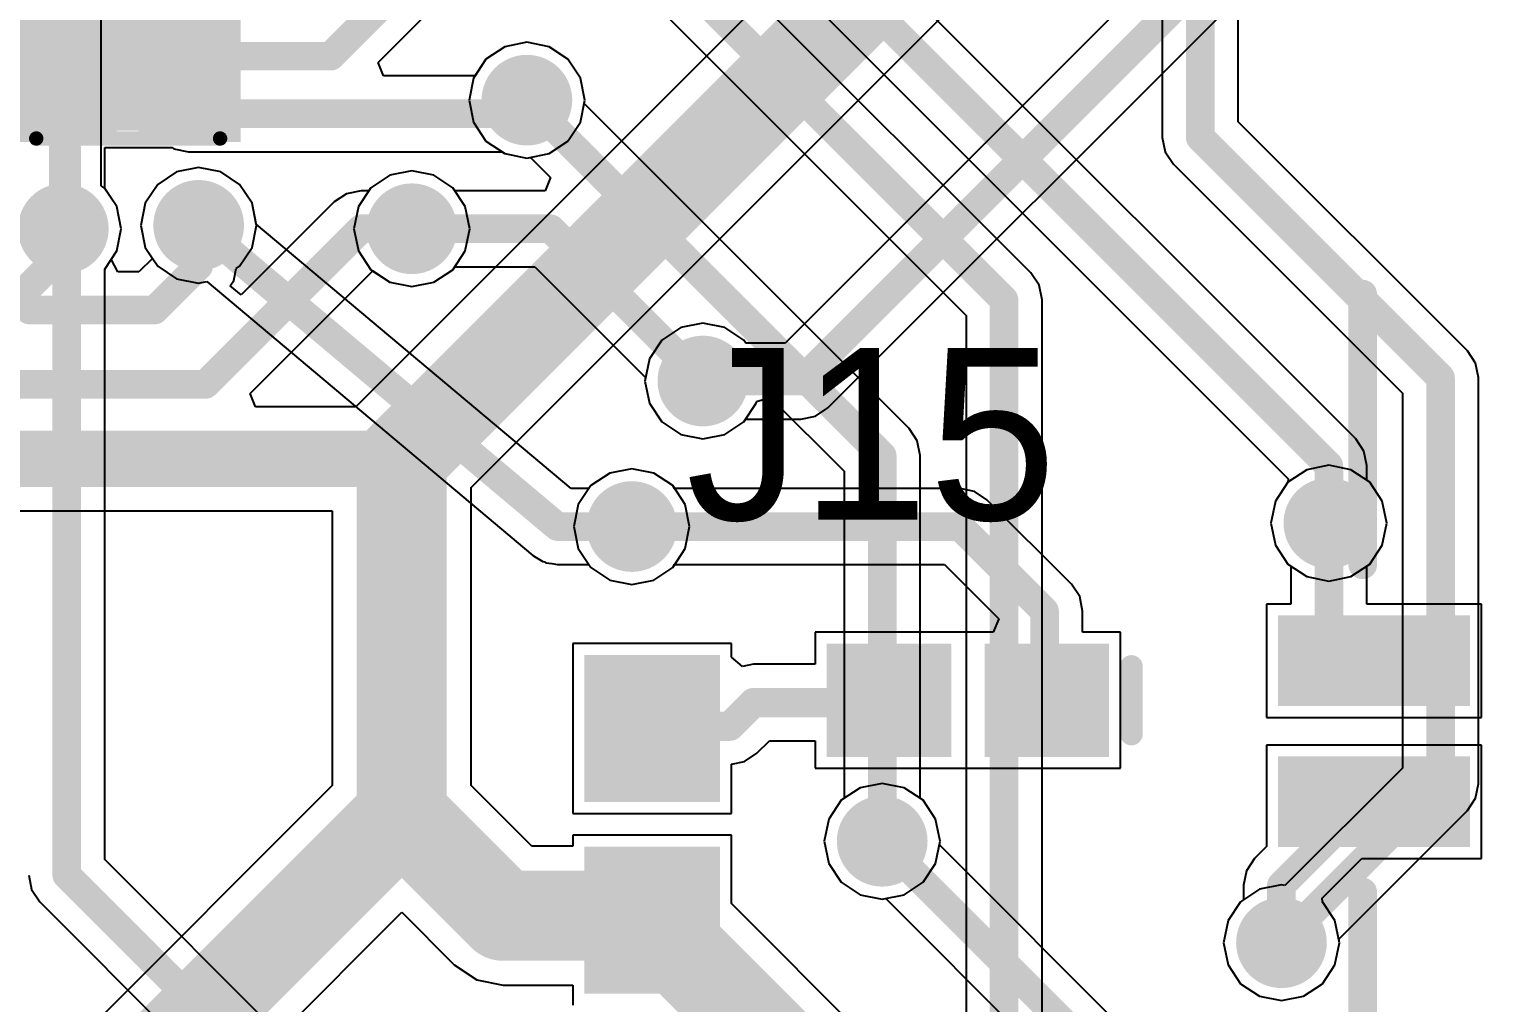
# Model space of a CAD drawing. Extents: x 60 to 151, y 116 to 276.
# Drawn here: x 128.11 to 141.01, y 154.5 to 163.14 of the extents above; entities that cross this region are included whole.
import ezdxf

# ---------------------------------------------------------------- set-up
doc = ezdxf.new("R2010")
doc.units = 0
doc.header["$MEASUREMENT"] = 0
doc.layers.get('0').update_dxf_attribs({"linetype": 'CONTINUOUS'})
for name, color, linetype in [('BOTTOMLAYER', 5, 'CONTINUOUS'), ('BOTTOMSOLDER', 6, 'CONTINUOUS'), ('MULTILAYER', 9, 'CONTINUOUS'), ('TOPLAYER', 1, 'CONTINUOUS'), ('TOPOVERLAY', 2, 'CONTINUOUS'), ('TOPPASTE', 8, 'CONTINUOUS'), ('TOPSOLDER', 216, 'CONTINUOUS'), ('VIAHOLELAYER', 16, 'CONTINUOUS')]:
    doc.layers.add(name, color=color, linetype=linetype)

# ---------------------------------------------------------------- blocks, each defined once
blk = doc.blocks.new('SMT2P___47')
at = {"layer": 'TOPLAYER'}
for points in [[(-0.3, -0.75), (0.3, -0.75), (-0.3, 0.75), (0.3, 0.75)], [(0.95, -0.75), (1.55, -0.75), (0.95, 0.75), (1.55, 0.75)], [(-3.45, -3.95), (-1.55, -3.95), (-3.45, -1.35), (-1.55, -1.35)], [(2.8, -3.95), (4.7, -3.95), (2.8, -1.35), (4.7, -1.35)]]:
    blk.add_solid(points, dxfattribs=at)
at = {"layer": 'TOPOVERLAY'}
for points, const_width in [([(-2.8, 0.1), (-0.8, 0.1)], 0.254), ([(2.1, 0.1), (4.5, 0.1)], 0.254), ([(-1.1, -3.9), (2.3, -3.9)], 0.2)]:
    blk.add_lwpolyline(points, dxfattribs=dict(at, const_width=const_width))
for points, const_width in [([(-2.863, 0.1, 1), (-2.736, 0.1, 1)], 0.127), ([(-0.864, 0.1, 1), (-0.737, 0.1, 1)], 0.127), ([(2.037, 0.1, 1), (2.164, 0.1, 1)], 0.127), ([(4.437, 0.1, 1), (4.564, 0.1, 1)], 0.127), ([(-1.15, -3.9, 1), (-1.05, -3.9, 1)], 0.1), ([(2.25, -3.9, 1), (2.35, -3.9, 1)], 0.1)]:
    blk.add_lwpolyline(points, format="xyb", close=True, dxfattribs=dict(at, const_width=const_width))
at = {"layer": 'TOPPASTE'}
for points in [[(-0.3, -0.75), (0.3, -0.75), (-0.3, 0.75), (0.3, 0.75)], [(0.95, -0.75), (1.55, -0.75), (0.95, 0.75), (1.55, 0.75)], [(-3.45, -3.95), (-1.55, -3.95), (-3.45, -1.35), (-1.55, -1.35)], [(2.8, -3.95), (4.7, -3.95), (2.8, -1.35), (4.7, -1.35)]]:
    blk.add_solid(points, dxfattribs=at)
at = {"layer": 'TOPSOLDER'}
for points in [[(-0.402, -0.852), (0.402, -0.852), (-0.402, 0.852), (0.402, 0.852)], [(0.848, -0.852), (1.652, -0.852), (0.848, 0.852), (1.652, 0.852)], [(-3.552, -4.052), (-1.448, -4.052), (-3.552, -1.248), (-1.448, -1.248)], [(2.698, -4.052), (4.802, -4.052), (2.698, -1.248), (4.802, -1.248)]]:
    blk.add_solid(points, dxfattribs=at)
blk = doc.blocks.new('L0603_77')
at = {"layer": 'TOPLAYER'}
for points in [[(-0.25, -0.4), (-0.25, 0.4), (-1.15, -0.4), (-1.15, 0.4)], [(1.15, -0.4), (1.15, 0.4), (0.25, -0.4), (0.25, 0.4)]]:
    blk.add_solid(points, dxfattribs=at)
at = {"layer": 'TOPOVERLAY', "const_width": 0.2}
blk.add_lwpolyline([(-1.45, 0.3), (-1.45, -0.3)], dxfattribs=at)
at = {"layer": 'TOPOVERLAY', "const_width": 0.1}
for points in [[(-1.5, 0.3, 1), (-1.4, 0.3, 1)], [(-1.5, -0.3, 1), (-1.4, -0.3, 1)]]:
    blk.add_lwpolyline(points, format="xyb", close=True, dxfattribs=at)
at = {"layer": 'TOPPASTE'}
for points in [[(-0.25, -0.4), (-0.25, 0.4), (-1.15, -0.4), (-1.15, 0.4)], [(1.15, -0.4), (1.15, 0.4), (0.25, -0.4), (0.25, 0.4)]]:
    blk.add_solid(points, dxfattribs=at)
at = {"layer": 'TOPSOLDER'}
for points in [[(-0.148, -0.502), (-0.148, 0.502), (-1.252, -0.502), (-1.252, 0.502)], [(1.252, -0.502), (1.252, 0.502), (0.148, -0.502), (0.148, 0.502)]]:
    blk.add_solid(points, dxfattribs=at)
blk = doc.blocks.new('J1_0603_93')
at = {"layer": 'TOPLAYER'}
for points in [[(-0.3, -0.5), (-0.3, 0.5), (-1.4, -0.5), (-1.4, 0.5)], [(1.4, -0.5), (1.4, 0.5), (0.3, -0.5), (0.3, 0.5)]]:
    blk.add_solid(points, dxfattribs=at)
at = {"layer": 'TOPPASTE'}
for points in [[(-0.3, -0.5), (-0.3, 0.5), (-1.4, -0.5), (-1.4, 0.5)], [(1.4, -0.5), (1.4, 0.5), (0.3, -0.5), (0.3, 0.5)]]:
    blk.add_solid(points, dxfattribs=at)
at = {"layer": 'TOPSOLDER'}
for points in [[(-0.198, -0.602), (-0.198, 0.602), (-1.502, -0.602), (-1.502, 0.602)], [(1.502, -0.602), (1.502, 0.602), (0.198, -0.602), (0.198, 0.602)]]:
    blk.add_solid(points, dxfattribs=at)
blk = doc.blocks.new('RR0402_4R8__101')
at = {"layer": 'TOPLAYER'}
for points in [[(-0.35, -0.15), (0.35, -0.15), (-0.35, 0.15), (0.35, 0.15)], [(0.75, -0.15), (1.45, -0.15), (0.75, 0.15), (1.45, 0.15)], [(-0.35, -0.65), (0.35, -0.65), (-0.35, -0.35), (0.35, -0.35)], [(0.75, -0.65), (1.45, -0.65), (0.75, -0.35), (1.45, -0.35)], [(-0.35, -1.15), (0.35, -1.15), (-0.35, -0.85), (0.35, -0.85)], [(0.75, -1.15), (1.45, -1.15), (0.75, -0.85), (1.45, -0.85)], [(-0.35, -1.65), (0.35, -1.65), (-0.35, -1.35), (0.35, -1.35)], [(0.75, -1.65), (1.45, -1.65), (0.75, -1.35), (1.45, -1.35)]]:
    blk.add_solid(points, dxfattribs=at)
at = {"layer": 'TOPOVERLAY', "const_width": 0.127}
for points in [[(-0.27, 0.23), (1.36, 0.23)], [(-0.26, -1.72), (1.37, -1.72)]]:
    blk.add_lwpolyline(points, dxfattribs=at)
at = {"layer": 'TOPOVERLAY', "const_width": 0.0635}
for points in [[(-0.302, 0.23, 1), (-0.238, 0.23, 1)], [(1.328, 0.23, 1), (1.392, 0.23, 1)], [(-0.292, -1.72, 1), (-0.228, -1.72, 1)], [(1.338, -1.72, 1), (1.402, -1.72, 1)]]:
    blk.add_lwpolyline(points, format="xyb", close=True, dxfattribs=at)
at = {"layer": 'TOPOVERLAY'}
blk.add_solid([(0.41, -1.65), (0.69, -1.65), (0.41, 0.15), (0.69, 0.15)], dxfattribs=at)
at = {"layer": 'TOPPASTE'}
for points in [[(-0.35, -0.15), (0.35, -0.15), (-0.35, 0.15), (0.35, 0.15)], [(0.75, -0.15), (1.45, -0.15), (0.75, 0.15), (1.45, 0.15)], [(-0.35, -0.65), (0.35, -0.65), (-0.35, -0.35), (0.35, -0.35)], [(0.75, -0.65), (1.45, -0.65), (0.75, -0.35), (1.45, -0.35)], [(-0.35, -1.15), (0.35, -1.15), (-0.35, -0.85), (0.35, -0.85)], [(0.75, -1.15), (1.45, -1.15), (0.75, -0.85), (1.45, -0.85)], [(-0.35, -1.65), (0.35, -1.65), (-0.35, -1.35), (0.35, -1.35)], [(0.75, -1.65), (1.45, -1.65), (0.75, -1.35), (1.45, -1.35)]]:
    blk.add_solid(points, dxfattribs=at)
at = {"layer": 'TOPSOLDER'}
for points in [[(-0.452, -0.252), (0.452, -0.252), (-0.452, 0.252), (0.452, 0.252)], [(0.648, -0.252), (1.552, -0.252), (0.648, 0.252), (1.552, 0.252)], [(-0.452, -0.752), (0.452, -0.752), (-0.452, -0.248), (0.452, -0.248)], [(0.648, -0.752), (1.552, -0.752), (0.648, -0.248), (1.552, -0.248)], [(-0.452, -1.252), (0.452, -1.252), (-0.452, -0.748), (0.452, -0.748)], [(0.648, -1.252), (1.552, -1.252), (0.648, -0.748), (1.552, -0.748)], [(-0.452, -1.752), (0.452, -1.752), (-0.452, -1.248), (0.452, -1.248)], [(0.648, -1.752), (1.552, -1.752), (0.648, -1.248), (1.552, -1.248)]]:
    blk.add_solid(points, dxfattribs=at)

msp = doc.modelspace()

# ---------------------------------------------------------------- linework, layer by layer
at = {"layer": 'BOTTOMLAYER'}
for p, q in [((138.829, 162.315), (138.829, 170.156)), ((138.155, 170.017), (138.155, 162.176)), ((139.87, 159.504), (134.26, 165.114)), ((128.749, 161.746), (128.749, 164.976)), ((133.883, 164.539), (139.272, 159.15)), ((136.99, 160.974), (134.229, 163.735)), ((133.753, 163.259), (136.415, 160.597)), ((132.326, 162.98), (132.159, 162.869)), ((132.522, 163.019), (132.326, 162.98)), ((132.718, 162.98), (132.522, 163.019)), ((132.885, 162.869), (132.718, 162.98)), ((132.159, 162.869), (132.048, 162.702)), ((132.996, 162.702), (132.885, 162.869)), ((132.048, 162.702), (132.009, 162.506)), ((133.035, 162.506), (132.996, 162.702)), ((132.009, 162.506), (132.048, 162.31)), ((133.029, 162.475), (133.035, 162.506)), ((135.91, 159.594), (133.029, 162.475)), ((132.048, 162.31), (132.159, 162.143)), ((140.86, 160.284), (138.829, 162.315)), ((132.159, 162.143), (132.326, 162.032)), ((138.155, 162.176), (138.181, 162.047)), ((132.326, 162.032), (132.522, 161.993)), ((132.522, 161.993), (132.553, 161.999)), ((132.553, 161.999), (132.732, 161.82)), ((138.181, 162.047), (138.254, 161.938)), ((129.416, 161.87), (129.249, 161.759)), ((129.612, 161.909), (129.416, 161.87)), ((129.808, 161.87), (129.612, 161.909)), ((129.975, 161.759), (129.808, 161.87)), ((131.502, 161.879), (131.306, 161.84)), ((131.698, 161.84), (131.502, 161.879)), ((138.254, 161.938), (138.254, 161.938)), ((138.254, 161.938), (138.254, 161.938)), ((138.254, 161.938), (140.285, 159.907)), ((128.775, 161.729), (128.749, 161.746)), ((129.249, 161.759), (129.138, 161.592)), ((130.086, 161.592), (129.975, 161.759)), ((131.306, 161.84), (131.139, 161.729)), ((131.865, 161.729), (131.698, 161.84)), ((132.732, 161.82), (132.683, 161.703)), ((128.886, 161.562), (128.775, 161.729)), ((131.139, 161.729), (131.028, 161.562)), ((131.882, 161.703), (131.865, 161.729)), ((132.683, 161.703), (131.882, 161.703)), ((128.925, 161.366), (128.886, 161.562)), ((129.138, 161.592), (129.099, 161.396)), ((130.123, 161.407), (130.086, 161.592)), ((131.028, 161.562), (130.989, 161.366)), ((128.886, 161.17), (128.925, 161.366)), ((129.099, 161.396), (129.138, 161.2)), ((132.915, 159.063), (130.123, 161.407)), ((130.989, 161.366), (131.028, 161.17)), ((128.779, 161.009), (128.886, 161.17)), ((129.138, 161.2), (129.249, 161.033)), ((131.028, 161.17), (131.139, 161.003)), ((128.779, 155.775), (128.779, 161.009)), ((129.249, 161.033), (129.416, 160.922)), ((131.139, 161.003), (131.306, 160.892)), ((131.698, 160.892), (131.865, 161.003)), ((131.865, 161.003), (131.882, 161.029)), ((131.882, 161.029), (132.593, 161.029)), ((132.593, 161.029), (133.575, 160.047)), ((137.063, 160.865), (136.99, 160.974)), ((129.416, 160.922), (129.612, 160.883)), ((129.612, 160.883), (129.683, 160.897)), ((129.683, 160.897), (132.576, 158.468)), ((131.306, 160.892), (131.502, 160.853)), ((131.502, 160.853), (131.698, 160.892)), ((137.089, 160.736), (137.063, 160.865)), ((137.089, 151.125), (137.089, 160.736)), ((136.415, 160.597), (136.415, 150.986)), ((140.933, 160.175), (140.86, 160.284)), ((140.959, 160.046), (140.933, 160.175)), ((133.575, 160.047), (133.569, 160.016)), ((133.569, 160.016), (133.608, 159.82)), ((140.959, 156.446), (140.959, 160.046)), ((133.608, 159.82), (133.719, 159.653)), ((134.445, 159.653), (134.556, 159.82)), ((134.556, 159.82), (134.559, 159.835)), ((134.559, 159.835), (134.68, 159.871)), ((134.68, 159.871), (135.335, 159.217)), ((140.285, 159.907), (140.285, 156.585)), ((133.719, 159.653), (133.886, 159.542)), ((134.278, 159.542), (134.445, 159.653)), ((135.983, 159.485), (135.91, 159.594)), ((133.886, 159.542), (134.082, 159.503)), ((134.082, 159.503), (134.278, 159.542)), ((136.009, 159.356), (135.983, 159.485)), ((139.943, 159.395), (139.87, 159.504)), ((136.009, 156.316), (136.009, 159.356)), ((139.969, 159.266), (139.943, 159.395)), ((133.256, 159.2), (133.089, 159.089)), ((133.452, 159.239), (133.256, 159.2)), ((133.648, 159.2), (133.452, 159.239)), ((133.815, 159.089), (133.648, 159.2)), ((135.335, 159.217), (135.335, 156.316)), ((139.969, 159.136), (139.969, 159.266)), ((133.072, 159.063), (132.915, 159.063)), ((133.089, 159.089), (133.072, 159.063)), ((133.926, 158.922), (133.815, 159.089)), ((139.269, 159.119), (139.158, 158.952)), ((139.272, 159.15), (139.269, 159.119)), ((139.995, 159.119), (139.969, 159.136)), ((140.106, 158.952), (139.995, 159.119)), ((133.965, 158.726), (133.926, 158.922)), ((139.158, 158.952), (139.119, 158.756)), ((140.145, 158.756), (140.106, 158.952)), ((133.926, 158.53), (133.965, 158.726)), ((139.119, 158.756), (139.158, 158.56)), ((140.106, 158.56), (140.145, 158.756)), ((133.815, 158.363), (133.926, 158.53)), ((139.158, 158.56), (139.269, 158.393)), ((139.995, 158.393), (140.106, 158.56)), ((132.576, 158.468), (132.62, 158.443)), ((132.62, 158.443), (132.663, 158.415)), ((132.663, 158.415), (132.678, 158.412)), ((132.678, 158.412), (132.691, 158.405)), ((132.691, 158.405), (132.742, 158.399)), ((132.742, 158.399), (132.792, 158.389)), ((132.792, 158.389), (133.072, 158.389)), ((133.072, 158.389), (133.089, 158.363)), ((139.269, 158.393), (139.436, 158.282)), ((139.828, 158.282), (139.995, 158.393)), ((133.089, 158.363), (133.256, 158.252)), ((133.648, 158.252), (133.815, 158.363)), ((139.436, 158.282), (139.632, 158.243)), ((139.632, 158.243), (139.828, 158.282)), ((133.256, 158.252), (133.452, 158.213)), ((133.452, 158.213), (133.648, 158.252)), ((140.285, 156.585), (139.243, 155.543)), ((140.933, 156.317), (140.959, 156.446)), ((135.309, 156.299), (135.198, 156.132)), ((135.335, 156.316), (135.309, 156.299)), ((136.035, 156.299), (136.009, 156.316)), ((136.146, 156.132), (136.035, 156.299)), ((139.719, 155.067), (140.86, 156.208)), ((140.86, 156.208), (140.933, 156.317)), ((135.198, 156.132), (135.159, 155.936)), ((136.185, 155.936), (136.146, 156.132)), ((135.159, 155.936), (135.198, 155.74)), ((136.146, 155.74), (136.185, 155.936)), ((136.3, 148.254), (128.779, 155.775)), ((135.198, 155.74), (135.309, 155.573)), ((136.035, 155.573), (136.146, 155.74)), ((128.105, 155.636), (128.131, 155.507)), ((135.309, 155.573), (135.476, 155.462)), ((135.868, 155.462), (136.035, 155.573)), ((139.212, 155.549), (139.016, 155.51)), ((139.243, 155.543), (139.212, 155.549)), ((128.131, 155.507), (128.204, 155.398)), ((135.476, 155.462), (135.672, 155.423)), ((135.672, 155.423), (135.868, 155.462)), ((139.016, 155.51), (138.849, 155.399)), ((128.204, 155.398), (128.204, 155.398)), ((128.204, 155.398), (128.204, 155.398)), ((128.204, 155.398), (135.45, 148.152)), ((138.849, 155.399), (138.738, 155.232)), ((138.738, 155.232), (138.699, 155.036)), ((138.699, 155.036), (138.738, 154.84)), ((139.686, 154.84), (139.725, 155.036)), ((139.725, 155.036), (139.719, 155.067)), ((138.738, 154.84), (138.849, 154.673)), ((139.575, 154.673), (139.686, 154.84)), ((138.849, 154.673), (139.016, 154.562)), ((139.408, 154.562), (139.575, 154.673)), ((139.016, 154.562), (139.212, 154.523)), ((139.212, 154.523), (139.408, 154.562))]:
    msp.add_line(p, q, dxfattribs=at)
at = {"layer": 'BOTTOMLAYER', "const_width": 0.254}
for points in [[(138.492, 162.176), (138.492, 170.156)], [(128.412, 161.156), (128.412, 165.356)], [(134.022, 164.876), (139.632, 159.266)], [(133.722, 163.766), (136.752, 160.736)], [(132.522, 162.506), (135.672, 159.356)], [(138.492, 162.176), (140.622, 160.046)], [(129.612, 161.396), (132.792, 158.726)], [(131.502, 161.366), (132.732, 161.366)], [(132.732, 161.366), (134.082, 160.016)], [(128.442, 155.636), (128.442, 161.336)], [(127.962, 160.706), (128.412, 161.156)], [(136.752, 150.986), (136.752, 160.736)], [(140.622, 156.446), (140.622, 160.046)], [(135.672, 155.936), (135.672, 159.356)], [(139.632, 158.756), (139.632, 159.266)], [(132.792, 158.726), (133.452, 158.726)], [(139.212, 155.036), (140.622, 156.446)], [(128.442, 155.636), (136.062, 148.016)]]:
    msp.add_lwpolyline(points, dxfattribs=at)
at = {"layer": 'BOTTOMLAYER'}
for points, const_width in [([(132.372, 162.506, 1), (132.672, 162.506, 1)], 0.3), ([(132.459, 162.506, 1), (132.586, 162.506, 1)], 0.127), ([(138.428, 162.176, 1), (138.555, 162.176, 1)], 0.127), ([(138.428, 162.176, 1), (138.555, 162.176, 1)], 0.127), ([(128.262, 161.366, 1), (128.562, 161.366, 1)], 0.3), ([(129.462, 161.396, 1), (129.762, 161.396, 1)], 0.3), ([(131.352, 161.366, 1), (131.652, 161.366, 1)], 0.3), ([(129.548, 161.396, 1), (129.675, 161.396, 1)], 0.127), ([(131.439, 161.366, 1), (131.566, 161.366, 1)], 0.127), ([(132.669, 161.366, 1), (132.796, 161.366, 1)], 0.127), ([(132.669, 161.366, 1), (132.796, 161.366, 1)], 0.127), ([(128.379, 161.336, 1), (128.506, 161.336, 1)], 0.127), ([(128.349, 161.156, 1), (128.476, 161.156, 1)], 0.127), ([(128.349, 161.156, 1), (128.476, 161.156, 1)], 0.127), ([(136.688, 160.736, 1), (136.815, 160.736, 1)], 0.127), ([(136.688, 160.736, 1), (136.815, 160.736, 1)], 0.127), ([(133.932, 160.016, 1), (134.232, 160.016, 1)], 0.3), ([(134.019, 160.016, 1), (134.146, 160.016, 1)], 0.127), ([(140.558, 160.046, 1), (140.685, 160.046, 1)], 0.127), ([(140.558, 160.046, 1), (140.685, 160.046, 1)], 0.127), ([(135.608, 159.356, 1), (135.735, 159.356, 1)], 0.127), ([(135.608, 159.356, 1), (135.735, 159.356, 1)], 0.127), ([(139.568, 159.266, 1), (139.695, 159.266, 1)], 0.127), ([(139.568, 159.266, 1), (139.695, 159.266, 1)], 0.127), ([(139.482, 158.756, 1), (139.782, 158.756, 1)], 0.3), ([(133.302, 158.726, 1), (133.602, 158.726, 1)], 0.3), ([(132.729, 158.726, 1), (132.856, 158.726, 1)], 0.127), ([(132.729, 158.726, 1), (132.856, 158.726, 1)], 0.127), ([(133.388, 158.726, 1), (133.515, 158.726, 1)], 0.127), ([(139.568, 158.756, 1), (139.695, 158.756, 1)], 0.127), ([(140.558, 156.446, 1), (140.685, 156.446, 1)], 0.127), ([(140.558, 156.446, 1), (140.685, 156.446, 1)], 0.127), ([(135.522, 155.936, 1), (135.822, 155.936, 1)], 0.3), ([(135.608, 155.936, 1), (135.735, 155.936, 1)], 0.127), ([(128.379, 155.636, 1), (128.506, 155.636, 1)], 0.127), ([(128.379, 155.636, 1), (128.506, 155.636, 1)], 0.127), ([(139.062, 155.036, 1), (139.362, 155.036, 1)], 0.3), ([(139.148, 155.036, 1), (139.275, 155.036, 1)], 0.127)]:
    msp.add_lwpolyline(points, format="xyb", close=True, dxfattribs=dict(at, const_width=const_width))
at = {"layer": 'BOTTOMSOLDER', "const_width": 0.402}
for points in [[(132.321, 162.506, 1), (132.723, 162.506, 1)], [(128.211, 161.366, 1), (128.613, 161.366, 1)], [(129.411, 161.396, 1), (129.813, 161.396, 1)], [(131.301, 161.366, 1), (131.703, 161.366, 1)], [(133.881, 160.016, 1), (134.283, 160.016, 1)], [(133.251, 158.726, 1), (133.653, 158.726, 1)], [(139.431, 158.756, 1), (139.833, 158.756, 1)], [(135.471, 155.936, 1), (135.873, 155.936, 1)], [(139.011, 155.036, 1), (139.413, 155.036, 1)]]:
    msp.add_lwpolyline(points, format="xyb", close=True, dxfattribs=at)
at = {"layer": 'MULTILAYER', "const_width": 0.3}
for points in [[(132.372, 162.506, 1), (132.672, 162.506, 1)], [(128.262, 161.366, 1), (128.562, 161.366, 1)], [(129.462, 161.396, 1), (129.762, 161.396, 1)], [(131.352, 161.366, 1), (131.652, 161.366, 1)], [(133.932, 160.016, 1), (134.232, 160.016, 1)], [(139.482, 158.756, 1), (139.782, 158.756, 1)], [(133.302, 158.726, 1), (133.602, 158.726, 1)], [(135.522, 155.936, 1), (135.822, 155.936, 1)], [(139.062, 155.036, 1), (139.362, 155.036, 1)]]:
    msp.add_lwpolyline(points, format="xyb", close=True, dxfattribs=at)
at = {"layer": 'TOPLAYER'}
for p, q in [((131.202, 162.84), (132.701, 164.339)), ((135.177, 163.961), (131.004, 159.788)), ((138.335, 163.875), (134.813, 160.353)), ((135.19, 159.778), (138.91, 163.498)), ((132.027, 159.071), (136.227, 163.271)), ((132.326, 162.98), (132.159, 162.869)), ((132.522, 163.019), (132.326, 162.98)), ((132.718, 162.98), (132.522, 163.019)), ((132.885, 162.869), (132.718, 162.98)), ((131.251, 162.723), (131.202, 162.84)), ((132.159, 162.869), (132.062, 162.723)), ((132.996, 162.702), (132.885, 162.869)), ((132.062, 162.723), (131.251, 162.723)), ((133.035, 162.506), (132.996, 162.702)), ((132.996, 162.31), (133.035, 162.506)), ((132.885, 162.143), (132.996, 162.31)), ((132.718, 162.032), (132.885, 162.143)), ((128.779, 161.723), (128.779, 162.086)), ((128.779, 162.086), (128.932, 162.086)), ((128.932, 162.086), (128.932, 162.086)), ((128.932, 162.086), (128.932, 162.086)), ((128.932, 162.086), (128.932, 162.086)), ((128.932, 162.086), (129.032, 162.086)), ((129.032, 162.086), (129.032, 162.086)), ((129.032, 162.086), (129.377, 162.086)), ((129.377, 162.086), (129.393, 162.075)), ((129.393, 162.075), (129.522, 162.049)), ((129.522, 162.049), (132.3, 162.049)), ((132.3, 162.049), (132.326, 162.032)), ((132.326, 162.032), (132.522, 161.993)), ((132.522, 161.993), (132.718, 162.032)), ((129.416, 161.87), (129.249, 161.759)), ((129.612, 161.909), (129.416, 161.87)), ((129.808, 161.87), (129.612, 161.909)), ((129.975, 161.759), (129.808, 161.87)), ((131.502, 161.879), (131.306, 161.84)), ((131.698, 161.84), (131.502, 161.879)), ((129.249, 161.759), (129.138, 161.592)), ((130.086, 161.592), (129.975, 161.759)), ((131.306, 161.84), (131.139, 161.729)), ((131.865, 161.729), (131.698, 161.84)), ((128.886, 161.562), (128.779, 161.723)), ((130.923, 161.677), (130.814, 161.604)), ((131.052, 161.703), (130.923, 161.677)), ((131.122, 161.703), (131.052, 161.703)), ((131.139, 161.729), (131.122, 161.703)), ((131.976, 161.562), (131.865, 161.729)), ((128.925, 161.366), (128.886, 161.562)), ((129.138, 161.592), (129.099, 161.396)), ((130.814, 161.604), (129.99, 160.781)), ((130.125, 161.396), (130.086, 161.592)), ((132.015, 161.366), (131.976, 161.562)), ((128.886, 161.17), (128.925, 161.366)), ((129.099, 161.396), (129.138, 161.2)), ((130.086, 161.2), (130.125, 161.396)), ((131.976, 161.17), (132.015, 161.366)), ((128.836, 161.095), (128.886, 161.17)), ((129.203, 161.103), (129.083, 160.983)), ((129.138, 161.2), (129.203, 161.103)), ((129.975, 161.033), (130.086, 161.2)), ((131.865, 161.003), (131.976, 161.17)), ((128.896, 160.983), (128.836, 161.095)), ((129.083, 160.983), (128.896, 160.983)), ((129.923, 160.907), (129.944, 161.013)), ((129.944, 161.013), (129.975, 161.033)), ((130.068, 159.905), (131.155, 160.993)), ((131.155, 160.993), (131.306, 160.892)), ((131.698, 160.892), (131.865, 161.003)), ((129.892, 160.861), (129.923, 160.907)), ((129.99, 160.781), (129.892, 160.861)), ((131.306, 160.892), (131.502, 160.853)), ((131.502, 160.853), (131.698, 160.892)), ((133.886, 160.49), (133.719, 160.379)), ((134.082, 160.529), (133.886, 160.49)), ((134.278, 160.49), (134.082, 160.529)), ((134.445, 160.379), (134.278, 160.49)), ((133.719, 160.379), (133.608, 160.212)), ((134.462, 160.353), (134.445, 160.379)), ((134.813, 160.353), (134.462, 160.353)), ((133.608, 160.212), (133.569, 160.016)), ((133.569, 160.016), (133.608, 159.82)), ((130.116, 159.788), (130.068, 159.905)), ((133.608, 159.82), (133.719, 159.653)), ((131.004, 159.788), (130.116, 159.788)), ((134.445, 159.653), (134.462, 159.679)), ((134.462, 159.679), (134.952, 159.679)), ((134.952, 159.679), (135.081, 159.705)), ((135.081, 159.705), (135.19, 159.778)), ((133.719, 159.653), (133.886, 159.542)), ((134.278, 159.542), (134.445, 159.653)), ((133.886, 159.542), (134.082, 159.503)), ((134.082, 159.503), (134.278, 159.542)), ((133.256, 159.2), (133.089, 159.089)), ((133.452, 159.239), (133.256, 159.2)), ((133.648, 159.2), (133.452, 159.239)), ((133.815, 159.089), (133.648, 159.2)), ((139.436, 159.23), (139.269, 159.119)), ((139.632, 159.269), (139.436, 159.23)), ((139.828, 159.23), (139.632, 159.269)), ((139.995, 159.119), (139.828, 159.23)), ((132.027, 156.431), (132.027, 159.071)), ((133.089, 159.089), (132.978, 158.922)), ((133.832, 159.063), (133.815, 159.089)), ((136.362, 159.063), (133.832, 159.063)), ((136.491, 159.037), (136.362, 159.063)), ((136.6, 158.964), (136.491, 159.037)), ((139.269, 159.119), (139.158, 158.952)), ((140.106, 158.952), (139.995, 159.119)), ((132.978, 158.922), (132.939, 158.726)), ((137.35, 158.214), (136.6, 158.964)), ((139.158, 158.952), (139.119, 158.756)), ((140.145, 158.756), (140.106, 158.952)), ((127.422, 158.864), (130.797, 158.864)), ((130.797, 158.864), (130.797, 156.431)), ((132.939, 158.726), (132.978, 158.53)), ((139.119, 158.756), (139.158, 158.56)), ((140.106, 158.56), (140.145, 158.756)), ((132.978, 158.53), (133.089, 158.363)), ((139.158, 158.56), (139.269, 158.393)), ((139.995, 158.393), (140.106, 158.56)), ((133.815, 158.363), (133.832, 158.389)), ((133.832, 158.389), (136.223, 158.389)), ((136.223, 158.389), (136.705, 157.907)), ((139.269, 158.393), (139.295, 158.376)), ((139.969, 158.376), (139.995, 158.393)), ((133.089, 158.363), (133.256, 158.252)), ((133.648, 158.252), (133.815, 158.363)), ((139.295, 158.376), (139.295, 158.039)), ((139.969, 158.039), (139.969, 158.376)), ((133.256, 158.252), (133.452, 158.213)), ((133.452, 158.213), (133.648, 158.252)), ((137.423, 158.105), (137.35, 158.214)), ((137.449, 157.976), (137.423, 158.105)), ((139.295, 158.039), (139.079, 158.039)), ((139.079, 158.039), (139.079, 157.033)), ((140.985, 158.039), (139.969, 158.039)), ((140.985, 157.033), (140.985, 158.039)), ((136.705, 157.907), (136.657, 157.789)), ((137.449, 157.789), (137.449, 157.976)), ((136.385, 157.789), (135.079, 157.789)), ((135.079, 157.789), (135.079, 157.506)), ((136.479, 157.789), (136.385, 157.789)), ((136.385, 157.789), (136.385, 157.789)), ((136.657, 157.789), (136.479, 157.789)), ((136.479, 157.789), (136.479, 157.789)), ((136.479, 157.789), (136.479, 157.789)), ((136.479, 157.789), (136.479, 157.789)), ((137.785, 157.789), (137.449, 157.789)), ((137.785, 156.583), (137.785, 157.789)), ((134.335, 157.689), (132.929, 157.689)), ((132.929, 157.689), (132.929, 156.183)), ((134.335, 157.567), (134.335, 157.689)), ((134.433, 157.486), (134.335, 157.567)), ((134.532, 157.506), (134.433, 157.486)), ((135.079, 157.506), (134.532, 157.506)), ((139.079, 157.033), (140.985, 157.033)), ((134.452, 156.642), (134.562, 156.716)), ((134.562, 156.716), (134.673, 156.826)), ((134.673, 156.826), (135.079, 156.826)), ((135.079, 156.826), (135.079, 156.583)), ((140.985, 156.789), (139.079, 156.789)), ((139.079, 156.789), (139.079, 155.889)), ((140.985, 155.783), (140.985, 156.789)), ((134.335, 156.619), (134.452, 156.642)), ((134.335, 156.183), (134.335, 156.619)), ((135.079, 156.583), (136.385, 156.583)), ((136.385, 156.583), (136.385, 156.583)), ((136.385, 156.583), (136.385, 156.583)), ((136.385, 156.583), (136.385, 156.583)), ((136.385, 156.583), (136.479, 156.583)), ((136.479, 156.583), (136.479, 156.583)), ((136.479, 156.583), (137.785, 156.583)), ((130.797, 156.431), (122.877, 148.511)), ((132.567, 155.891), (132.027, 156.431)), ((135.476, 156.41), (135.309, 156.299)), ((135.672, 156.449), (135.476, 156.41)), ((135.868, 156.41), (135.672, 156.449)), ((136.035, 156.299), (135.868, 156.41)), ((135.309, 156.299), (135.198, 156.132)), ((136.146, 156.132), (136.035, 156.299)), ((132.929, 156.183), (134.335, 156.183)), ((135.198, 156.132), (135.159, 155.936)), ((136.185, 155.936), (136.146, 156.132)), ((134.335, 155.989), (132.929, 155.989)), ((132.929, 155.989), (132.929, 155.891)), ((134.335, 155.383), (134.335, 155.989)), ((135.159, 155.936), (135.198, 155.74)), ((136.179, 155.905), (136.185, 155.936)), ((132.929, 155.891), (132.567, 155.891)), ((139.99, 152.094), (136.179, 155.905)), ((139.079, 155.889), (138.974, 155.784)), ((135.198, 155.74), (135.309, 155.573)), ((138.974, 155.784), (138.901, 155.675)), ((139.572, 155.43), (139.925, 155.783)), ((139.925, 155.783), (140.985, 155.783)), ((135.309, 155.573), (135.476, 155.462)), ((138.901, 155.675), (138.875, 155.546)), ((135.476, 155.462), (135.672, 155.423)), ((135.672, 155.423), (135.703, 155.429)), ((135.703, 155.429), (139.415, 151.717)), ((138.875, 155.546), (138.875, 155.416)), ((139.575, 155.399), (139.572, 155.43)), ((123.567, 147.461), (131.412, 155.306)), ((131.412, 155.306), (131.877, 154.841)), ((136.729, 152.989), (134.335, 155.383)), ((138.849, 155.399), (138.738, 155.232)), ((138.875, 155.416), (138.849, 155.399)), ((139.686, 155.232), (139.575, 155.399)), ((138.738, 155.232), (138.699, 155.036)), ((139.725, 155.036), (139.686, 155.232)), ((138.699, 155.036), (138.738, 154.84)), ((139.686, 154.84), (139.725, 155.036)), ((131.877, 154.841), (132.077, 154.708)), ((138.738, 154.84), (138.849, 154.673)), ((139.575, 154.673), (139.686, 154.84)), ((132.077, 154.708), (132.312, 154.661)), ((132.312, 154.661), (132.929, 154.661)), ((132.929, 154.661), (132.929, 154.483)), ((138.849, 154.673), (139.016, 154.562)), ((139.408, 154.562), (139.575, 154.673)), ((139.016, 154.562), (139.212, 154.523)), ((139.212, 154.523), (139.408, 154.562))]:
    msp.add_line(p, q, dxfattribs=at)
for points, const_width in [([(130.782, 162.896), (132.732, 164.846)], 0.254), ([(131.412, 159.326), (135.792, 163.706)], 0.8), ([(134.952, 160.016), (138.672, 163.736)], 0.254), ([(127.932, 162.896), (128.442, 162.896)], 0.254), ([(129.552, 162.896), (130.782, 162.896)], 0.254), ([(132.402, 162.386), (132.522, 162.506)], 0.254), ([(128.442, 161.396), (128.442, 162.386)], 0.254), ([(129.522, 162.386), (132.402, 162.386)], 0.254), ([(128.412, 161.366), (128.442, 161.396)], 0.254), ([(129.612, 161.036), (129.612, 161.396)], 0.254), ([(129.672, 159.986), (131.052, 161.366)], 0.254), ([(131.052, 161.366), (131.502, 161.366)], 0.254), ([(127.482, 161.276), (128.112, 160.646)], 0.254), ([(129.222, 160.646), (129.612, 161.036)], 0.254), ([(128.112, 160.646), (129.222, 160.646)], 0.254), ([(127.722, 159.986), (129.672, 159.986)], 0.254), ([(134.082, 160.016), (134.952, 160.016)], 0.254), ([(131.412, 156.176), (131.412, 159.326)], 0.8), ([(127.422, 159.326), (131.442, 159.326)], 0.5), ([(133.452, 158.726), (136.362, 158.726)], 0.254), ([(136.362, 158.726), (137.112, 157.976)], 0.254), ([(139.632, 157.736), (139.632, 158.756)], 0.254), ([(137.112, 157.166), (137.112, 157.976)], 0.254), ([(139.632, 157.736), (139.842, 157.526)], 0.254), ([(134.322, 156.956), (134.532, 157.166)], 0.26), ([(134.532, 157.166), (135.702, 157.166)], 0.26), ([(133.512, 156.956), (134.322, 156.956)], 0.26), ([(123.132, 147.896), (131.412, 156.176)], 0.8), ([(131.412, 156.176), (132.312, 155.276)], 0.8), ([(139.212, 155.546), (140.022, 156.356)], 0.254), ([(140.022, 156.356), (140.052, 156.356)], 0.254), ([(135.672, 155.936), (139.752, 151.856)], 0.254), ([(132.312, 155.276), (133.572, 155.276)], 0.8), ([(133.572, 155.276), (136.602, 152.246)], 0.8), ([(139.212, 155.036), (139.212, 155.546)], 0.254)]:
    msp.add_lwpolyline(points, dxfattribs=dict(at, const_width=const_width))
for points, const_width in [([(128.379, 162.896, 1), (128.506, 162.896, 1)], 0.127), ([(129.488, 162.896, 1), (129.615, 162.896, 1)], 0.127), ([(130.719, 162.896, 1), (130.846, 162.896, 1)], 0.127), ([(130.719, 162.896, 1), (130.846, 162.896, 1)], 0.127), ([(132.372, 162.506, 1), (132.672, 162.506, 1)], 0.3), ([(132.459, 162.506, 1), (132.586, 162.506, 1)], 0.127), ([(128.379, 162.386, 1), (128.506, 162.386, 1)], 0.127), ([(129.458, 162.386, 1), (129.585, 162.386, 1)], 0.127), ([(132.339, 162.386, 1), (132.466, 162.386, 1)], 0.127), ([(132.339, 162.386, 1), (132.466, 162.386, 1)], 0.127), ([(128.262, 161.366, 1), (128.562, 161.366, 1)], 0.3), ([(129.462, 161.396, 1), (129.762, 161.396, 1)], 0.3), ([(131.352, 161.366, 1), (131.652, 161.366, 1)], 0.3), ([(128.349, 161.366, 1), (128.476, 161.366, 1)], 0.127), ([(128.379, 161.396, 1), (128.506, 161.396, 1)], 0.127), ([(128.379, 161.396, 1), (128.506, 161.396, 1)], 0.127), ([(129.548, 161.396, 1), (129.675, 161.396, 1)], 0.127), ([(130.989, 161.366, 1), (131.116, 161.366, 1)], 0.127), ([(130.989, 161.366, 1), (131.116, 161.366, 1)], 0.127), ([(131.439, 161.366, 1), (131.566, 161.366, 1)], 0.127), ([(129.548, 161.036, 1), (129.675, 161.036, 1)], 0.127), ([(129.548, 161.036, 1), (129.675, 161.036, 1)], 0.127), ([(128.048, 160.646, 1), (128.175, 160.646, 1)], 0.127), ([(128.048, 160.646, 1), (128.175, 160.646, 1)], 0.127), ([(129.158, 160.646, 1), (129.285, 160.646, 1)], 0.127), ([(129.158, 160.646, 1), (129.285, 160.646, 1)], 0.127), ([(133.932, 160.016, 1), (134.232, 160.016, 1)], 0.3), ([(129.608, 159.986, 1), (129.735, 159.986, 1)], 0.127), ([(129.608, 159.986, 1), (129.735, 159.986, 1)], 0.127), ([(134.019, 160.016, 1), (134.146, 160.016, 1)], 0.127), ([(134.889, 160.016, 1), (135.016, 160.016, 1)], 0.127), ([(134.889, 160.016, 1), (135.016, 160.016, 1)], 0.127), ([(131.212, 159.326, 1), (131.612, 159.326, 1)], 0.4), ([(131.212, 159.326, 1), (131.612, 159.326, 1)], 0.4), ([(131.317, 159.326, 1), (131.567, 159.326, 1)], 0.25), ([(139.482, 158.756, 1), (139.782, 158.756, 1)], 0.3), ([(133.302, 158.726, 1), (133.602, 158.726, 1)], 0.3), ([(133.388, 158.726, 1), (133.515, 158.726, 1)], 0.127), ([(136.299, 158.726, 1), (136.426, 158.726, 1)], 0.127), ([(136.299, 158.726, 1), (136.426, 158.726, 1)], 0.127), ([(139.568, 158.756, 1), (139.695, 158.756, 1)], 0.127), ([(137.048, 157.976, 1), (137.175, 157.976, 1)], 0.127), ([(137.048, 157.976, 1), (137.175, 157.976, 1)], 0.127), ([(139.568, 157.736, 1), (139.695, 157.736, 1)], 0.127), ([(139.568, 157.736, 1), (139.695, 157.736, 1)], 0.127), ([(139.779, 157.526, 1), (139.906, 157.526, 1)], 0.127), ([(134.467, 157.166, 1), (134.597, 157.166, 1)], 0.13), ([(134.467, 157.166, 1), (134.597, 157.166, 1)], 0.13), ([(135.637, 157.166, 1), (135.767, 157.166, 1)], 0.13), ([(137.048, 157.166, 1), (137.175, 157.166, 1)], 0.127), ([(133.447, 156.956, 1), (133.577, 156.956, 1)], 0.13), ([(134.257, 156.956, 1), (134.387, 156.956, 1)], 0.13), ([(134.257, 156.956, 1), (134.387, 156.956, 1)], 0.13), ([(131.212, 156.176, 1), (131.612, 156.176, 1)], 0.4), ([(131.212, 156.176, 1), (131.612, 156.176, 1)], 0.4), ([(131.212, 156.176, 1), (131.612, 156.176, 1)], 0.4), ([(139.959, 156.356, 1), (140.086, 156.356, 1)], 0.127), ([(139.959, 156.356, 1), (140.086, 156.356, 1)], 0.127), ([(139.989, 156.356, 1), (140.116, 156.356, 1)], 0.127), ([(135.522, 155.936, 1), (135.822, 155.936, 1)], 0.3), ([(135.608, 155.936, 1), (135.735, 155.936, 1)], 0.127), ([(132.112, 155.276, 1), (132.512, 155.276, 1)], 0.4), ([(132.112, 155.276, 1), (132.512, 155.276, 1)], 0.4), ([(133.372, 155.276, 1), (133.772, 155.276, 1)], 0.4), ([(133.372, 155.276, 1), (133.772, 155.276, 1)], 0.4), ([(139.148, 155.546, 1), (139.275, 155.546, 1)], 0.127), ([(139.148, 155.546, 1), (139.275, 155.546, 1)], 0.127), ([(139.062, 155.036, 1), (139.362, 155.036, 1)], 0.3), ([(139.148, 155.036, 1), (139.275, 155.036, 1)], 0.127)]:
    msp.add_lwpolyline(points, format="xyb", close=True, dxfattribs=dict(at, const_width=const_width))
at = {"layer": 'TOPSOLDER', "const_width": 0.402}
for points in [[(132.321, 162.506, 1), (132.723, 162.506, 1)], [(128.211, 161.366, 1), (128.613, 161.366, 1)], [(129.411, 161.396, 1), (129.813, 161.396, 1)], [(131.301, 161.366, 1), (131.703, 161.366, 1)], [(133.881, 160.016, 1), (134.283, 160.016, 1)], [(133.251, 158.726, 1), (133.653, 158.726, 1)], [(139.431, 158.756, 1), (139.833, 158.756, 1)], [(135.471, 155.936, 1), (135.873, 155.936, 1)], [(139.011, 155.036, 1), (139.413, 155.036, 1)]]:
    msp.add_lwpolyline(points, format="xyb", close=True, dxfattribs=at)
at = {"layer": 'VIAHOLELAYER', "const_width": 0.15}
for points in [[(132.447, 162.506, 1), (132.597, 162.506, 1)], [(128.337, 161.366, 1), (128.487, 161.366, 1)], [(129.537, 161.396, 1), (129.687, 161.396, 1)], [(131.427, 161.366, 1), (131.577, 161.366, 1)], [(134.007, 160.016, 1), (134.157, 160.016, 1)], [(139.557, 158.756, 1), (139.707, 158.756, 1)], [(133.377, 158.726, 1), (133.527, 158.726, 1)], [(135.597, 155.936, 1), (135.747, 155.936, 1)], [(139.137, 155.036, 1), (139.287, 155.036, 1)]]:
    msp.add_lwpolyline(points, format="xyb", close=True, dxfattribs=at)

# ---------------------------------------------------------------- block references
msp.add_blockref('RR0402_4R8__101', (128.432, 163.886))
for name, p, rotation in [('SMT2P___47', (140.032, 156.286), 90), ('L0603_77', (136.432, 157.186), 180), ('J1_0603_93', (133.632, 156.086), 270)]:
    msp.add_blockref(name, p, dxfattribs=dict(rotation=rotation))

# ---------------------------------------------------------------- texts
at = {"layer": 'TOPOVERLAY'}
msp.add_text('J15', height=1.524, dxfattribs=at).set_placement((133.932, 158.786))

doc.saveas('drawing.dxf')
